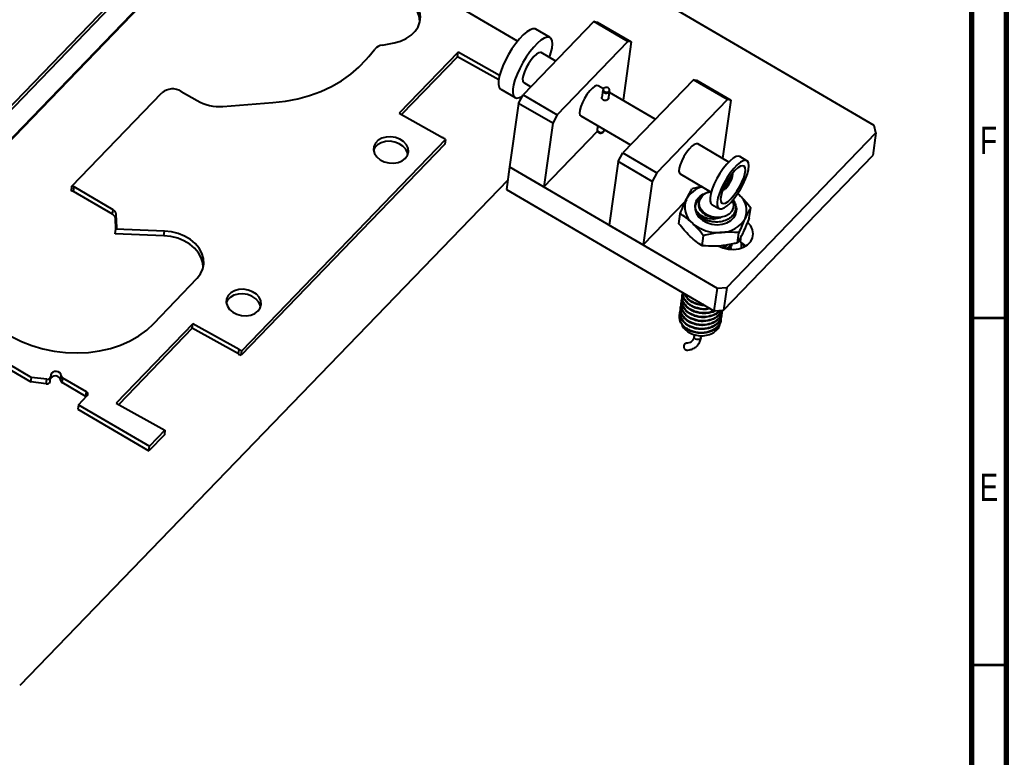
# Model space of a CAD drawing. Header units: millimetres. Extents: x 4 to 907, y 5 to 1495.
# Drawn here: x 752.8 to 895, y 186.7 to 293 of the extents above; entities that cross this region are included whole.
import ezdxf

# ---------------------------------------------------------------- set-up
doc = ezdxf.new("R2010")
doc.units = ezdxf.units.MM
doc.styles.add('SLDTEXTSTYLE0', font='TXT', dxfattribs={"width": 0.75})

msp = doc.modelspace()

# ---------------------------------------------------------------- linework, layer by layer
at = {"color": 7, "linetype": 'Continuous', "lineweight": 70}
for p, q in [((895, 1495), (895, 5)), ((890, 1490), (890, 10))]:
    msp.add_line(p, q, dxfattribs=at)
at = {"color": 7, "linetype": 'Continuous', "lineweight": 25}
for p, q in [((824.579, 289.874), (537.891, 457.376)), ((875.969, 277.72), (796.906, 323.914)), ((782.276, 307.575), (733.763, 257.319)), ((782.361, 307.528), (733.848, 257.272)), ((769.516, 299.093), (743.481, 272.122)), ((769.424, 298.44), (743.388, 271.469)), ((835.571, 292.688), (825.386, 282.138)), ((829.261, 290.377), (827.212, 291.573)), ((840.487, 289.816), (835.571, 292.688)), ((835.571, 292.688), (836.044, 292.621)), ((836.044, 292.621), (840.96, 289.749)), ((803.127, 287.665), (804.004, 288.714)), ((805.089, 289.302), (806.808, 289.624)), ((830.302, 279.266), (840.487, 289.816)), ((840.96, 289.749), (839.769, 281.341)), ((840.96, 289.749), (840.487, 289.816)), ((802.764, 287.232), (803.127, 287.665)), ((815.992, 288.273), (807.496, 279.482)), ((815.899, 287.619), (807.846, 279.287)), ((815.899, 287.619), (815.992, 288.273)), ((821.857, 284.3), (815.899, 287.619)), ((821.984, 284.935), (815.992, 288.273)), ((830.081, 287.002), (827.999, 288.218)), ((822.168, 282.939), (824.216, 281.742)), ((825.477, 283.901), (826.507, 283.299)), ((836.945, 282.991), (836.193, 283.431)), ((836.961, 283.017), (836.902, 282.92)), ((849.909, 284.311), (839.724, 273.761)), ((854.825, 281.439), (849.909, 284.311)), ((849.909, 284.311), (850.382, 284.244)), ((850.382, 284.244), (855.298, 281.372)), ((760.315, 268.941), (773.335, 282.412)), ((776.106, 282.626), (778.384, 281.293)), ((824.728, 280.898), (825.386, 282.138)), ((825.386, 282.138), (830.302, 279.266)), ((836.862, 282.81), (836.709, 281.732)), ((837.698, 281.585), (837.852, 282.669)), ((837.845, 282.786), (837.815, 282.896)), ((844.419, 278.624), (837.825, 282.477)), ((782.109, 280.458), (789.291, 281.012)), ((824.728, 280.898), (823.431, 271.746)), ((829.644, 278.026), (824.728, 280.898)), ((844.64, 270.888), (854.825, 281.439)), ((855.298, 281.372), (854.107, 272.964)), ((855.298, 281.372), (854.825, 281.439)), ((807.496, 279.482), (813.756, 275.995)), ((830.302, 279.266), (829.644, 278.026)), ((833.67, 279.114), (840.845, 274.922)), ((829.644, 278.026), (828.347, 268.874)), ((836.134, 277.674), (836.061, 277.155)), ((876.222, 276.655), (875.969, 277.72)), ((828.347, 268.874), (836.104, 276.91)), ((836.068, 277.039), (836.098, 276.929)), ((836.911, 276.754), (836.952, 276.808)), ((836.952, 276.808), (837.011, 276.905)), ((837.051, 277.015), (837.067, 277.129)), ((854.721, 254.382), (876.222, 276.655)), ((876.222, 276.655), (875.759, 273.387)), ((814.111, 275.042), (784.728, 244.604)), ((814.204, 275.696), (784.82, 245.257)), ((814.204, 275.696), (814.111, 275.042)), ((855.005, 272.44), (850.53, 275.054)), ((839.066, 272.521), (839.724, 273.761)), ((839.724, 273.761), (844.64, 270.888)), ((854.258, 251.113), (875.759, 273.387)), ((857.637, 272.639), (856.613, 273.238)), ((823.431, 271.746), (822.968, 268.478)), ((823.431, 271.746), (828.347, 268.874)), ((823.431, 271.746), (853.336, 254.274)), ((839.066, 272.521), (837.769, 263.369)), ((843.981, 269.649), (839.066, 272.521)), ((844.64, 270.888), (843.981, 269.649)), ((848.008, 270.737), (852.483, 268.122)), ((823.162, 269.845), (752.834, 196.992)), ((760.315, 268.941), (760.223, 268.287)), ((760.583, 268.203), (760.676, 268.856)), ((766.296, 265.572), (760.676, 268.856)), ((843.981, 269.649), (842.685, 260.497)), ((851.151, 268.901), (849.708, 268.597)), ((850.707, 268.807), (850.925, 269.033)), ((766.204, 264.919), (760.583, 268.203)), ((822.968, 268.478), (852.873, 251.006)), ((856.284, 267.896), (856.518, 267.699)), ((856.518, 267.699), (856.297, 267.892)), ((842.685, 260.497), (848.786, 266.818)), ((850.203, 266.435), (850.186, 266.317)), ((852.577, 266.33), (853.601, 265.732)), ((857.968, 264.414), (858.172, 265.85)), ((766.204, 264.919), (766.296, 265.572)), ((766.633, 264.295), (766.726, 264.949)), ((766.804, 263.015), (766.726, 264.949)), ((847.805, 263.563), (848.008, 264.999)), ((766.695, 262.774), (766.633, 264.295)), ((837.769, 263.369), (842.685, 260.497)), ((766.58, 262.102), (766.672, 262.756)), ((773.621, 261.835), (766.58, 262.102)), ((773.713, 262.489), (766.672, 262.756)), ((773.621, 261.835), (773.713, 262.489)), ((851.187, 260.39), (851.39, 261.826)), ((856.269, 260.816), (856.472, 262.252)), ((855.368, 260.416), (855.342, 260.602)), ((856.683, 260.926), (856.419, 261.081)), ((724.289, 259.088), (754.545, 241.41)), ((855.309, 259.887), (855.307, 259.813)), ((855.323, 260.116), (855.317, 259.887)), ((855.357, 260.041), (855.367, 260.113)), ((724.384, 258.324), (754.452, 240.756)), ((772.168, 249.161), (778.407, 255.72)), ((848.333, 253.233), (848.323, 253.161)), ((853.336, 254.274), (852.873, 251.006)), ((853.336, 254.274), (854.721, 254.382)), ((854.721, 254.382), (854.258, 251.113)), ((848.171, 252.089), (848.161, 252.018)), ((848.252, 252.661), (848.242, 252.589)), ((847.928, 250.373), (847.918, 250.302)), ((848.009, 250.945), (847.999, 250.874)), ((848.09, 251.517), (848.08, 251.446)), ((852.873, 251.006), (854.258, 251.113)), ((853.98, 250.318), (853.99, 250.389)), ((854.061, 250.89), (854.071, 250.961)), ((777.791, 249.145), (766.747, 237.719)), ((777.698, 248.492), (777.791, 249.145)), ((784.448, 245.437), (777.791, 249.145)), ((853.899, 249.746), (853.909, 249.817)), ((777.698, 248.492), (767.097, 237.523)), ((784.356, 244.783), (777.698, 248.492)), ((850.058, 247.586), (850.017, 247.297)), ((851.007, 247.156), (851.047, 247.44)), ((784.356, 244.783), (784.448, 245.437)), ((784.728, 244.604), (784.82, 245.257)), ((757.329, 241.8), (757.292, 241.452)), ((754.452, 240.756), (754.545, 241.41)), ((756.663, 240.486), (754.452, 240.756)), ((756.755, 241.14), (754.545, 241.41)), ((756.663, 240.486), (756.755, 241.14)), ((757.198, 240.789), (757.291, 241.443)), ((758.727, 240.991), (758.82, 241.644)), ((758.942, 240.654), (759.035, 241.308)), ((762.34, 238.669), (758.942, 240.654)), ((762.433, 239.322), (759.035, 241.308)), ((762.34, 238.669), (762.433, 239.322)), ((761.287, 237.471), (761.194, 236.817)), ((761.287, 237.471), (762.56, 238.79)), ((761.287, 237.471), (771.528, 231.487)), ((762.402, 238.627), (762.34, 238.669)), ((766.747, 237.719), (773.768, 233.808)), ((761.194, 236.817), (771.435, 230.834)), ((773.675, 233.154), (771.435, 230.834)), ((773.768, 233.808), (771.528, 231.487)), ((773.768, 233.808), (773.675, 233.154)), ((771.435, 230.834), (771.528, 231.487))]:
    msp.add_line(p, q, dxfattribs=at)
at = {"color": 8, "linetype": 'Continuous', "lineweight": 25}
for p, q in [((766.789, 262.913), (766.804, 263.015)), ((856.683, 260.926), (856.807, 261.804))]:
    msp.add_line(p, q, dxfattribs=at)
at = {"color": 7, "linetype": 'Continuous', "lineweight": 35}
for p, q in [((890, 250), (895, 250)), ((890, 200), (895, 200))]:
    msp.add_line(p, q, dxfattribs=at)
at = {"color": 7, "linetype": 'Continuous', "lineweight": 25, "flags": 128}
for points in [[(810.483, 292.575), (810.484, 292.736), (810.382, 293.488), (810.104, 294.224), (809.66, 294.922), (809.065, 295.556), (808.336, 296.108), (807.499, 296.56), (806.581, 296.895), (805.611, 297.104), (804.621, 297.179), (803.645, 297.118), (802.712, 296.924), (801.855, 296.601), (801.101, 296.162)], [(806.808, 289.624), (807.716, 289.866), (808.54, 290.232), (809.251, 290.71), (809.826, 291.285), (810.247, 291.937), (810.5, 292.647), (810.577, 293.389), (810.475, 294.141), (810.197, 294.878), (809.753, 295.575), (809.157, 296.21), (808.429, 296.762), (807.592, 297.213), (806.673, 297.549), (805.704, 297.757), (804.714, 297.833), (803.737, 297.772), (802.805, 297.577), (801.948, 297.255), (801.193, 296.816)], [(827.212, 291.573), (827.114, 291.618), (826.78, 291.633), (826.371, 291.491), (825.901, 291.195), (825.387, 290.758), (824.849, 290.193), (824.304, 289.523), (823.773, 288.77), (823.276, 287.963), (822.83, 287.13), (822.45, 286.302), (822.152, 285.508), (821.946, 284.778), (821.838, 284.137), (821.834, 283.609), (821.933, 283.212), (822.132, 282.962), (822.168, 282.939)], [(829.179, 287.529), (829.391, 288.182), (829.549, 288.871), (829.605, 289.458), (829.557, 289.923), (829.408, 290.247), (829.162, 290.421), (828.828, 290.437), (828.419, 290.294), (827.949, 289.999), (827.436, 289.561), (826.897, 288.996), (826.352, 288.326), (825.822, 287.573), (825.324, 286.766), (824.878, 285.933), (824.499, 285.105), (824.2, 284.312), (823.994, 283.581), (823.887, 282.94), (823.882, 282.412), (823.981, 282.016), (824.18, 281.765), (824.471, 281.67), (824.844, 281.734), (825.286, 281.954), (825.286, 281.954)], [(789.291, 281.012), (791.117, 281.221), (792.894, 281.561), (794.608, 282.029), (796.244, 282.622), (797.786, 283.334), (799.221, 284.159), (800.537, 285.089), (801.721, 286.117), (802.764, 287.232)], [(827.999, 288.218), (827.897, 288.252), (827.626, 288.199), (827.29, 287.987), (826.912, 287.633), (826.522, 287.161), (826.148, 286.608), (825.817, 286.015), (825.555, 285.424), (825.381, 284.881), (825.307, 284.425), (825.339, 284.09), (825.476, 283.902), (825.477, 283.901)], [(836.193, 283.431), (836.004, 283.465), (835.707, 283.355), (835.353, 283.091), (834.968, 282.692), (834.58, 282.188), (834.218, 281.615), (833.909, 281.018), (833.676, 280.439), (833.536, 279.922), (833.499, 279.505), (833.569, 279.22), (833.67, 279.114)], [(836.902, 282.92), (836.87, 282.848), (836.867, 282.701), (836.939, 282.56), (837.074, 282.446), (837.252, 282.377), (837.447, 282.363), (837.627, 282.406), (837.767, 282.5)], [(837.744, 282.637), (837.814, 282.755), (837.817, 282.888), (837.752, 283.016), (837.63, 283.119), (837.468, 283.182), (837.292, 283.195), (837.128, 283.156), (837.002, 283.071), (836.932, 282.953), (836.929, 282.819), (836.994, 282.692), (837.117, 282.588), (837.278, 282.525), (837.454, 282.513), (837.618, 282.552), (837.744, 282.637)], [(808.401, 272.97), (808.71, 273.414), (808.842, 273.915), (808.788, 274.435), (808.552, 274.937), (808.152, 275.382), (807.616, 275.738), (806.986, 275.978), (806.306, 276.085), (805.629, 276.05), (805.004, 275.877), (804.477, 275.578), (804.088, 275.175), (803.865, 274.698), (803.826, 274.182), (803.972, 273.667), (804.293, 273.189), (804.766, 272.785), (805.354, 272.484), (806.015, 272.309), (806.7, 272.272), (807.357, 272.377), (807.939, 272.616), (808.401, 272.97)], [(836.061, 277.155), (836.066, 277.047), (836.138, 276.906), (836.273, 276.792), (836.451, 276.723), (836.646, 276.709), (836.826, 276.752), (836.966, 276.846)], [(836.966, 276.846), (837.043, 276.976), (837.051, 277.015)], [(808.748, 273.503), (808.696, 273.782), (808.46, 274.283), (808.059, 274.728), (807.524, 275.084), (806.893, 275.324), (806.214, 275.431), (805.536, 275.397), (804.911, 275.223), (804.385, 274.924), (803.995, 274.521), (803.824, 274.201)], [(850.53, 275.054), (850.342, 275.088), (850.045, 274.978), (849.691, 274.714), (849.306, 274.315), (848.918, 273.81), (848.556, 273.238), (848.247, 272.641), (848.014, 272.062), (847.874, 271.545), (847.837, 271.128), (847.907, 270.843), (848.008, 270.737)], [(856.613, 273.238), (856.42, 273.295), (856.079, 273.233), (855.668, 273.01), (855.208, 272.637), (854.718, 272.13), (854.223, 271.513), (853.745, 270.816), (853.307, 270.07), (852.929, 269.311), (852.629, 268.574), (852.421, 267.893), (852.315, 267.301), (852.315, 266.825), (852.422, 266.488), (852.577, 266.33)], [(855.248, 266.571), (855.744, 267.136), (856.233, 267.797), (856.694, 268.523), (857.104, 269.28), (857.445, 270.032), (857.701, 270.745), (857.859, 271.385), (857.912, 271.922), (857.859, 272.331), (857.7, 272.593), (857.444, 272.696), (857.103, 272.635), (856.693, 272.412), (856.232, 272.038), (855.742, 271.531), (855.247, 270.915), (854.769, 270.217), (854.331, 269.471), (853.953, 268.712), (853.653, 267.975), (853.445, 267.295), (853.339, 266.703), (853.339, 266.227), (853.446, 265.889), (853.654, 265.706), (853.954, 265.685), (854.332, 265.828), (854.771, 266.128), (855.248, 266.571)], [(855.331, 267.155), (855.76, 267.649), (856.181, 268.234), (856.569, 268.873), (856.902, 269.531), (857.161, 270.168), (857.329, 270.749), (857.399, 271.238), (857.365, 271.609), (857.229, 271.838), (857, 271.913), (856.691, 271.83), (856.319, 271.593), (855.907, 271.217), (855.478, 270.722), (855.057, 270.138), (854.668, 269.498), (854.335, 268.84), (854.077, 268.203), (853.908, 267.622), (853.839, 267.133), (853.873, 266.763), (854.009, 266.533), (854.238, 266.458), (854.547, 266.541), (854.919, 266.778), (855.331, 267.155)], [(854.672, 268.765), (854.962, 269.117), (855.23, 269.543), (855.439, 269.985), (855.563, 270.384), (855.583, 270.685), (855.543, 270.803)], [(855.537, 266.888), (855.557, 266.848), (855.701, 266.337), (855.662, 265.827), (855.442, 265.355), (855.056, 264.955), (854.535, 264.659), (853.916, 264.488), (853.245, 264.453), (852.573, 264.559), (851.948, 264.797), (851.418, 265.149), (851.021, 265.59), (850.788, 266.086), (850.735, 266.602), (850.866, 267.098), (851.172, 267.537), (851.172, 267.537)], [(850.154, 266.089), (850.164, 265.583), (850.35, 265.023), (850.711, 264.504), (851.224, 264.059), (851.856, 263.717), (852.569, 263.498), (853.316, 263.417), (854.051, 263.479), (854.729, 263.679), (855.305, 264.005), (855.745, 264.438), (856.021, 264.948), (856.114, 265.505), (856.02, 266.074), (855.98, 266.183)], [(853.468, 260.385), (854.159, 260.068), (854.916, 259.88), (855.697, 259.832), (856.454, 259.927), (857.145, 260.16), (857.729, 260.516), (858.172, 260.975), (858.449, 261.511), (858.543, 262.092), (858.449, 262.684), (858.173, 263.254), (857.73, 263.767), (857.723, 263.774)], [(779.263, 257.236), (779.215, 257.906), (778.99, 258.66), (778.59, 259.381), (778.029, 260.044), (777.327, 260.629), (776.506, 261.114), (775.594, 261.485), (774.621, 261.728), (773.621, 261.835)], [(778.407, 255.72), (778.893, 256.354), (779.211, 257.055), (779.351, 257.798), (779.308, 258.56), (779.082, 259.313), (778.683, 260.034), (778.122, 260.698), (777.42, 261.282), (776.598, 261.768), (775.686, 262.139), (774.714, 262.382), (773.713, 262.489)], [(857.447, 260.32), (857.267, 260.499), (856.683, 260.926)], [(787.529, 251.523), (787.477, 251.801), (787.241, 252.302), (786.841, 252.748), (786.305, 253.104), (785.674, 253.344), (784.995, 253.451), (784.318, 253.416), (783.693, 253.243), (783.166, 252.943), (782.777, 252.54), (782.605, 252.22)], [(787.182, 250.989), (787.491, 251.434), (787.623, 251.934), (787.57, 252.455), (787.334, 252.956), (786.933, 253.401), (786.398, 253.757), (785.767, 253.997), (785.088, 254.104), (784.41, 254.07), (783.785, 253.896), (783.259, 253.597), (782.87, 253.194), (782.647, 252.717), (782.607, 252.202), (782.753, 251.686), (783.075, 251.208), (783.547, 250.804), (784.136, 250.503), (784.797, 250.328), (785.481, 250.291), (786.139, 250.396), (786.72, 250.635), (787.182, 250.989)], [(751.646, 247.316), (753.079, 246.601), (754.595, 246.005), (756.175, 245.536), (757.8, 245.198), (759.449, 244.996), (761.104, 244.933), (762.743, 245.01), (764.345, 245.225), (765.893, 245.576), (767.365, 246.058), (768.746, 246.666), (770.016, 247.392), (771.162, 248.227), (772.168, 249.161)], [(848.94, 245.338), (848.871, 245.344), (848.738, 245.412), (848.632, 245.545), (848.57, 245.722), (848.56, 245.917), (848.604, 246.099), (848.696, 246.242)], [(848.696, 246.242), (848.821, 246.324), (848.885, 246.337)], [(758.82, 241.644), (758.774, 241.862), (758.625, 242.057), (758.395, 242.2), (758.116, 242.271), (757.832, 242.259), (757.583, 242.166), (757.407, 242.005), (757.329, 241.8)], [(758.727, 240.991), (758.682, 241.208), (758.533, 241.403), (758.302, 241.547), (758.024, 241.618), (757.739, 241.605), (757.491, 241.512), (757.314, 241.351), (757.265, 241.259)]]:
    msp.add_lwpolyline(points, dxfattribs=at)
at = {"color": 8, "linetype": 'Continuous', "lineweight": 25, "flags": 128}
msp.add_lwpolyline([(851.007, 247.156), (850.999, 247.118), (850.921, 246.987), (850.782, 246.893), (850.601, 246.85), (850.407, 246.864), (850.229, 246.933), (850.094, 247.047), (850.022, 247.189), (850.017, 247.297)], dxfattribs=at)
at = {"color": 7, "linetype": 'Continuous', "lineweight": 25}
for centre, radius, start, end in [((805.374, 287.481), 1.843, 98.91523, 138.02708), ((774.867, 280.623), 2.355, 58.25673, 130.56795), ((837.561, 282.71), 0.294, 314.45768, 15.05933), ((781.602, 286.92), 6.482, 240.23218, 274.48288), ((812.177, 273.147), 3.256, 51.50368, 60.98016), ((836.565, 277.123), 0.506, 202.63825, 313.1068), ((852.158, 271.208), 3.274, 310.37847, 349.02912), ((852.539, 270.985), 2.719, 313.83883, 345.56875), ((760.354, 268.294), 0.648, 60.24909, 93.44636), ((852.09, 265.363), 3.618, 104.1854, 152.0105), ((854.115, 269.111), 0.656, 275.03801, 328.21826), ((760.262, 267.64), 0.648, 60.24909, 93.44636), ((852.089, 265.762), 1.968, 127.56971, 164.24476), ((852.841, 265.809), 2.404, 100.5981, 134.00877), ((854.683, 265.446), 2.905, 337.06065, 50.84839), ((851.571, 265.928), 2.905, 157.06065, 230.84839), ((765.845, 264.212), 0.792, 5.98052, 63.10328), ((765.938, 264.866), 0.792, 5.98052, 63.10328), ((853.005, 266.834), 3.004, 210.88995, 251.66536), ((766.494, 263.009), 0.31, 305.14274, 1.02422), ((853.44, 267.881), 5.604, 228.63158, 275.40568), ((853.887, 266.301), 4.001, 271.16282, 330.20471), ((854.205, 260.181), 2.662, 357.07247, 15.00675), ((786.105, 247.928), 3.599, 240.92224, 247.50426), ((786.197, 248.582), 3.599, 240.92224, 247.50426), ((756.771, 240.919), 0.447, 256.01879, 343.06584), ((756.864, 241.57), 0.444, 255.85581, 344.63079), ((759.114, 241.001), 0.387, 181.48906, 243.61441), ((759.206, 241.654), 0.387, 181.48906, 243.61441), ((762.306, 239.011), 0.336, 318.92267, 67.85678)]:
    msp.add_arc(centre, radius, start, end, dxfattribs=at)
for points, knots in [([(837.7, 281.633), (837.695, 281.602), (837.681, 281.533), (837.595, 281.437), (837.466, 281.357), (837.307, 281.311), (837.136, 281.307), (836.973, 281.349), (836.838, 281.436), (836.747, 281.555), (836.705, 281.674), (836.717, 281.745), (836.722, 281.771)], [0, 0, 0, 0, 0.0856648, 0.1923357, 0.2975008, 0.403345, 0.5110293, 0.6189224, 0.7249658, 0.8300112, 0.9364371, 1, 1, 1, 1]), ([(848.895, 267.06), (848.915, 267.103), (849.067, 267.423), (849.347, 267.975), (849.587, 268.388), (849.708, 268.597)], [0, 0, 0, 0, 0.07009003, 0.53078443, 1, 1, 1, 1]), ([(850.427, 265.291), (850.352, 265.448), (850.147, 265.879), (850.17, 266.636), (850.65, 267.374), (851.207, 267.824), (851.606, 267.901), (851.642, 267.908)], [0, 0, 0, 0, 0.1562853, 0.4276001, 0.7004261, 0.9732521, 1, 1, 1, 1]), ([(850.795, 265.957), (850.735, 266.165), (850.615, 266.58), (850.794, 267.199), (851.231, 267.717), (851.797, 268.066), (852.238, 268.141), (852.403, 268.169)], [0, 0, 0, 0, 0.213953, 0.4289761, 0.6476222, 0.867893, 1, 1, 1, 1]), ([(856.518, 267.699), (856.558, 267.661), (856.861, 267.374), (857.425, 266.78), (857.921, 266.162), (858.172, 265.85)], [0, 0, 0, 0, 0.07009, 0.5307844, 1, 1, 1, 1]), ([(848.008, 264.999), (848.157, 265.364), (848.456, 266.102), (848.748, 266.739), (848.895, 267.06)], [0, 0, 0, 0, 0.495458, 1, 1, 1, 1]), ([(852.06, 263.982), (851.859, 264.06), (851.305, 264.276), (850.602, 264.857), (850.152, 265.617), (850.208, 266.107), (850.231, 266.313)], [0, 0, 0, 0, 0.1724281, 0.4746938, 0.7790041, 1, 1, 1, 1]), ([(853.889, 264.446), (853.817, 264.434), (853.424, 264.37), (852.669, 264.401), (851.736, 264.724), (851.046, 265.278), (850.685, 265.855), (850.716, 266.203), (850.726, 266.314)], [0, 0, 0, 0, 0.048188, 0.2618545, 0.474083, 0.6863115, 0.899978, 1, 1, 1, 1]), ([(853.889, 264.446), (853.747, 264.431), (853.329, 264.386), (852.605, 264.476), (851.816, 264.782), (851.185, 265.264), (850.896, 265.692), (850.806, 265.93), (850.795, 265.957)], [0, 0, 0, 0, 0.1113169, 0.326338, 0.541359, 0.7563801, 0.9714011, 1, 1, 1, 1]), ([(855.6, 267.004), (855.648, 266.951), (855.881, 266.691), (856.03, 266.124), (855.989, 265.393), (855.616, 264.718), (854.968, 264.185), (854.107, 263.851), (853.277, 263.774), (852.585, 263.838), (852.237, 263.933), (852.06, 263.982)], [0, 0, 0, 0, 0.0338818, 0.1660071, 0.2988699, 0.4339498, 0.5694296, 0.7074664, 0.8457406, 0.9215596, 1, 1, 1, 1]), ([(855.988, 266.102), (856.018, 266.046), (856.162, 265.776), (856.101, 265.49), (856.052, 265.264)], [0, 0, 0, 0, 0.2079063, 1, 1, 1, 1]), ([(858.172, 265.85), (858.044, 265.631), (857.787, 265.19), (857.502, 264.607), (857.359, 264.313)], [0, 0, 0, 0, 0.49545796, 1, 1, 1, 1]), ([(849.736, 263.675), (849.696, 263.712), (849.392, 263.995), (848.812, 264.474), (848.278, 264.823), (848.008, 264.999)], [0, 0, 0, 0, 0.07009, 0.5307844, 1, 1, 1, 1]), ([(850.427, 265.291), (850.626, 265.092), (851.025, 264.693), (851.923, 264.343), (852.926, 264.209), (853.562, 264.365), (853.889, 264.446)], [0, 0, 0, 0, 0.2549306, 0.5103968, 0.7481795, 1, 1, 1, 1]), ([(849.459, 261.714), (849.419, 261.752), (849.115, 262.039), (848.551, 262.633), (848.055, 263.251), (847.805, 263.563)], [0, 0, 0, 0, 0.07009, 0.5307844, 1, 1, 1, 1]), ([(851.39, 261.826), (851.126, 262.157), (850.593, 262.825), (850.024, 263.39), (849.736, 263.675)], [0, 0, 0, 0, 0.49545796, 1, 1, 1, 1]), ([(857.359, 264.313), (857.339, 264.27), (857.186, 263.945), (856.89, 263.279), (856.612, 262.596), (856.472, 262.252)], [0, 0, 0, 0, 0.07009003, 0.53078443, 1, 1, 1, 1]), ([(857.968, 264.414), (857.82, 264.049), (857.52, 263.311), (857.229, 262.674), (857.081, 262.352)], [0, 0, 0, 0, 0.49545796, 1, 1, 1, 1]), ([(851.187, 260.39), (850.902, 260.575), (850.327, 260.946), (849.75, 261.457), (849.459, 261.714)], [0, 0, 0, 0, 0.495458, 1, 1, 1, 1]), ([(853.968, 262.301), (853.737, 262.278), (852.875, 262.192), (852.017, 261.98), (851.39, 261.826)], [0, 0, 0, 0, 0.2686336, 1, 1, 1, 1]), ([(856.472, 262.252), (856.264, 262.273), (855.458, 262.358), (854.603, 262.325), (853.968, 262.301)], [0, 0, 0, 0, 0.2575513, 1, 1, 1, 1]), ([(857.081, 262.352), (857.061, 262.31), (856.909, 261.989), (856.63, 261.438), (856.39, 261.025), (856.269, 260.816)], [0, 0, 0, 0, 0.07009, 0.5307844, 1, 1, 1, 1]), ([(853.691, 260.34), (853.46, 260.325), (852.602, 260.267), (851.785, 260.338), (851.187, 260.39)], [0, 0, 0, 0, 0.2686336, 1, 1, 1, 1]), ([(856.269, 260.816), (856.05, 260.758), (855.2, 260.535), (854.334, 260.423), (853.691, 260.34)], [0, 0, 0, 0, 0.2575513, 1, 1, 1, 1]), ([(854.726, 260.508), (854.586, 260.371), (854.417, 260.205), (854.164, 260.144), (854.121, 260.133)], [0, 0, 0, 0, 0.82940408, 1, 1, 1, 1]), ([(854.891, 260.561), (854.705, 260.367), (854.516, 260.171), (854.23, 260.094), (854.226, 260.093)], [0, 0, 0, 0, 0.98595, 1, 1, 1, 1]), ([(855.236, 260.59), (855.176, 260.45), (855.063, 260.181), (854.777, 260.013), (854.641, 259.933)], [0, 0, 0, 0, 0.5233906, 1, 1, 1, 1]), ([(855.3, 260.648), (855.225, 260.459), (855.109, 260.162), (854.805, 259.974), (854.694, 259.907)], [0, 0, 0, 0, 0.6377021, 1, 1, 1, 1]), ([(855.404, 260.688), (855.407, 260.605), (855.42, 260.317), (855.226, 260.074), (855.088, 259.901)], [0, 0, 0, 0, 0.2867093, 1, 1, 1, 1]), ([(856.961, 260.704), (856.98, 260.669), (857.065, 260.516), (857.143, 260.341), (857.203, 260.206)], [0, 0, 0, 0, 0.2245558, 1, 1, 1, 1]), ([(852.859, 250.991), (852.536, 250.881), (851.857, 250.649), (850.675, 250.719), (849.677, 251.07), (848.971, 251.576), (848.553, 252.092), (848.309, 252.722), (848.24, 253.246), (848.423, 253.526), (848.446, 253.561)], [0, 0, 0, 0, 0.1503223, 0.3160779, 0.48072, 0.5994678, 0.7176112, 0.8122729, 0.976608, 1, 1, 1, 1]), ([(853.095, 251.054), (853.045, 251.016), (852.722, 250.773), (851.959, 250.632), (851.012, 250.618), (850.238, 250.789), (849.446, 251.129), (848.737, 251.699), (848.289, 252.462), (848.344, 252.952), (848.367, 253.158)], [0, 0, 0, 0, 0.0306919, 0.1989589, 0.3213992, 0.4422744, 0.538442, 0.7070233, 0.8767449, 1, 1, 1, 1]), ([(852.323, 251.327), (852.196, 251.288), (851.811, 251.166), (851.086, 251.202), (850.32, 251.358), (849.526, 251.702), (848.822, 252.271), (848.386, 252.988), (848.43, 253.432), (848.446, 253.592)], [0, 0, 0, 0, 0.0715485, 0.2185173, 0.3636075, 0.4790404, 0.6813937, 0.8851157, 1, 1, 1, 1]), ([(852.242, 251.374), (852.145, 251.345), (851.688, 251.206), (850.751, 251.302), (849.76, 251.639), (849.048, 252.149), (848.647, 252.662), (848.411, 253.156), (848.441, 253.452), (848.455, 253.587)], [0, 0, 0, 0, 0.0566798, 0.2678445, 0.4775905, 0.6288696, 0.7793785, 0.899973, 1, 1, 1, 1]), ([(851.351, 251.895), (851.184, 251.895), (850.626, 251.897), (849.837, 252.223), (849.139, 252.719), (848.769, 253.145), (848.67, 253.41), (848.645, 253.476)], [0, 0, 0, 0, 0.1372785, 0.4597267, 0.6922921, 0.9236734, 1, 1, 1, 1]), ([(851.522, 251.795), (851.405, 251.792), (851.009, 251.781), (850.398, 251.937), (849.615, 252.271), (848.938, 252.774), (848.732, 253.25), (848.646, 253.449)], [0, 0, 0, 0, 0.0908182, 0.3079172, 0.4806396, 0.7834216, 1, 1, 1, 1]), ([(854.029, 251.096), (854.034, 250.969), (854.05, 250.534), (853.599, 249.865), (852.757, 249.249), (851.634, 248.948), (850.436, 248.998), (849.433, 249.355), (848.728, 249.86), (848.31, 250.376), (848.066, 251.007), (847.997, 251.53), (848.18, 251.81), (848.203, 251.845)], [0, 0, 0, 0, 0.0478172, 0.1648473, 0.2818774, 0.3982592, 0.5156472, 0.6322465, 0.7163436, 0.8000126, 0.8670519, 0.9834338, 1, 1, 1, 1]), ([(853.987, 251.092), (853.888, 250.877), (853.657, 250.376), (852.825, 249.824), (851.719, 249.519), (850.516, 249.57), (849.515, 249.927), (848.809, 250.432), (848.391, 250.948), (848.147, 251.578), (848.078, 252.102), (848.261, 252.382), (848.284, 252.417)], [0, 0, 0, 0, 0.0957964, 0.2225026, 0.348507, 0.4756007, 0.6018404, 0.6928907, 0.7834775, 0.8560597, 0.9820641, 1, 1, 1, 1]), ([(854.03, 251.114), (853.917, 250.865), (853.675, 250.33), (852.817, 249.752), (851.811, 249.477), (850.847, 249.477), (850.076, 249.644), (849.284, 249.985), (848.575, 250.555), (848.127, 251.318), (848.182, 251.808), (848.205, 252.014)], [0, 0, 0, 0, 0.1144594, 0.2460673, 0.3769462, 0.4721809, 0.5661983, 0.6409979, 0.7721213, 0.9041316, 1, 1, 1, 1]), ([(853.73, 251.072), (853.725, 251.063), (853.566, 250.78), (852.885, 250.406), (851.805, 250.088), (850.595, 250.143), (849.596, 250.498), (848.89, 251.004), (848.472, 251.52), (848.228, 252.15), (848.159, 252.674), (848.342, 252.954), (848.365, 252.989)], [0, 0, 0, 0, 0.0047109, 0.1441809, 0.2828784, 0.4227749, 0.5617316, 0.6619539, 0.761666, 0.8415598, 0.9802573, 1, 1, 1, 1]), ([(853.762, 251.075), (853.744, 251.041), (853.576, 250.73), (852.879, 250.333), (851.895, 250.047), (850.927, 250.049), (850.157, 250.216), (849.365, 250.557), (848.656, 251.127), (848.208, 251.89), (848.263, 252.38), (848.286, 252.586)], [0, 0, 0, 0, 0.018104, 0.1640321, 0.3091519, 0.4147491, 0.5189964, 0.6019349, 0.7473259, 0.8937002, 1, 1, 1, 1]), ([(853.864, 249.821), (853.866, 249.739), (853.874, 249.348), (853.432, 248.722), (852.596, 248.105), (851.472, 247.804), (850.274, 247.854), (849.271, 248.211), (848.566, 248.716), (848.148, 249.232), (847.904, 249.863), (847.835, 250.386), (848.018, 250.666), (848.041, 250.701)], [0, 0, 0, 0, 0.0316607, 0.1506766, 0.2696924, 0.388049, 0.5074288, 0.6260065, 0.7115306, 0.7966192, 0.8647961, 0.9831527, 1, 1, 1, 1]), ([(853.854, 249.749), (853.856, 249.667), (853.864, 249.277), (853.422, 248.65), (852.587, 248.033), (851.565, 247.761), (850.605, 247.761), (849.833, 247.928), (849.041, 248.269), (848.332, 248.839), (847.884, 249.602), (847.939, 250.092), (847.962, 250.298)], [0, 0, 0, 0, 0.0332749, 0.1583586, 0.2834422, 0.407833, 0.4983466, 0.5877032, 0.6587948, 0.783418, 0.9088841, 1, 1, 1, 1]), ([(853.945, 250.393), (853.947, 250.311), (853.955, 249.92), (853.513, 249.294), (852.677, 248.677), (851.553, 248.376), (850.355, 248.426), (849.352, 248.783), (848.647, 249.288), (848.229, 249.804), (847.985, 250.435), (847.916, 250.958), (848.099, 251.238), (848.122, 251.273)], [0, 0, 0, 0, 0.0316607, 0.1506766, 0.2696924, 0.388049, 0.5074288, 0.6260065, 0.7115306, 0.7966192, 0.8647961, 0.9831527, 1, 1, 1, 1]), ([(853.935, 250.321), (853.937, 250.239), (853.945, 249.849), (853.503, 249.222), (852.668, 248.605), (851.646, 248.333), (850.686, 248.333), (849.914, 248.5), (849.122, 248.841), (848.413, 249.411), (847.965, 250.174), (848.02, 250.664), (848.043, 250.87)], [0, 0, 0, 0, 0.0332749, 0.1583586, 0.2834422, 0.407833, 0.4983466, 0.5877032, 0.6587948, 0.783418, 0.9088841, 1, 1, 1, 1]), ([(854.016, 250.893), (854.018, 250.811), (854.026, 250.421), (853.584, 249.794), (852.749, 249.177), (851.727, 248.905), (850.767, 248.905), (849.995, 249.072), (849.203, 249.413), (848.494, 249.983), (848.046, 250.746), (848.101, 251.236), (848.124, 251.442)], [0, 0, 0, 0, 0.0332749, 0.1583586, 0.2834422, 0.407833, 0.4983466, 0.5877032, 0.6587948, 0.783418, 0.9088841, 1, 1, 1, 1]), ([(848.207, 249.206), (848.233, 249.087), (848.307, 248.74), (848.754, 248.221), (849.47, 247.735), (850.369, 247.443), (851.336, 247.382), (852.271, 247.566), (853.06, 247.983), (853.655, 248.603), (853.778, 249.12), (853.842, 249.388)], [0, 0, 0, 0, 0.0589649, 0.1716989, 0.2849529, 0.3999485, 0.5157365, 0.632992, 0.7513181, 0.8708318, 1, 1, 1, 1]), ([(850.017, 247.297), (850.004, 247.229), (849.966, 247.024), (849.832, 246.757), (849.599, 246.531), (849.287, 246.381), (849.015, 246.351), (848.891, 246.337)], [0, 0, 0, 0, 0.1136039, 0.3428403, 0.5864578, 0.8112608, 1, 1, 1, 1]), ([(848.94, 245.338), (849.058, 245.348), (849.391, 245.377), (849.887, 245.537), (850.375, 245.858), (850.732, 246.295), (850.931, 246.742), (850.986, 247.043), (851.007, 247.156)], [0, 0, 0, 0, 0.1118665, 0.3150246, 0.5119974, 0.7014133, 0.8883005, 1, 1, 1, 1])]:
    msp.add_open_spline(points, degree=3, knots=knots, dxfattribs=at)

# ---------------------------------------------------------------- texts
at = {"color": 7, "linetype": 'Continuous', "lineweight": 0, "char_height": 3.969, "attachment_point": 2, "style": 'SLDTEXTSTYLE0'}
for s, insert in [('F', (892.458, 277.56)), ('E', (892.508, 227.56))]:
    msp.add_mtext(s, dxfattribs=dict(at, insert=insert))

doc.saveas('drawing.dxf')
